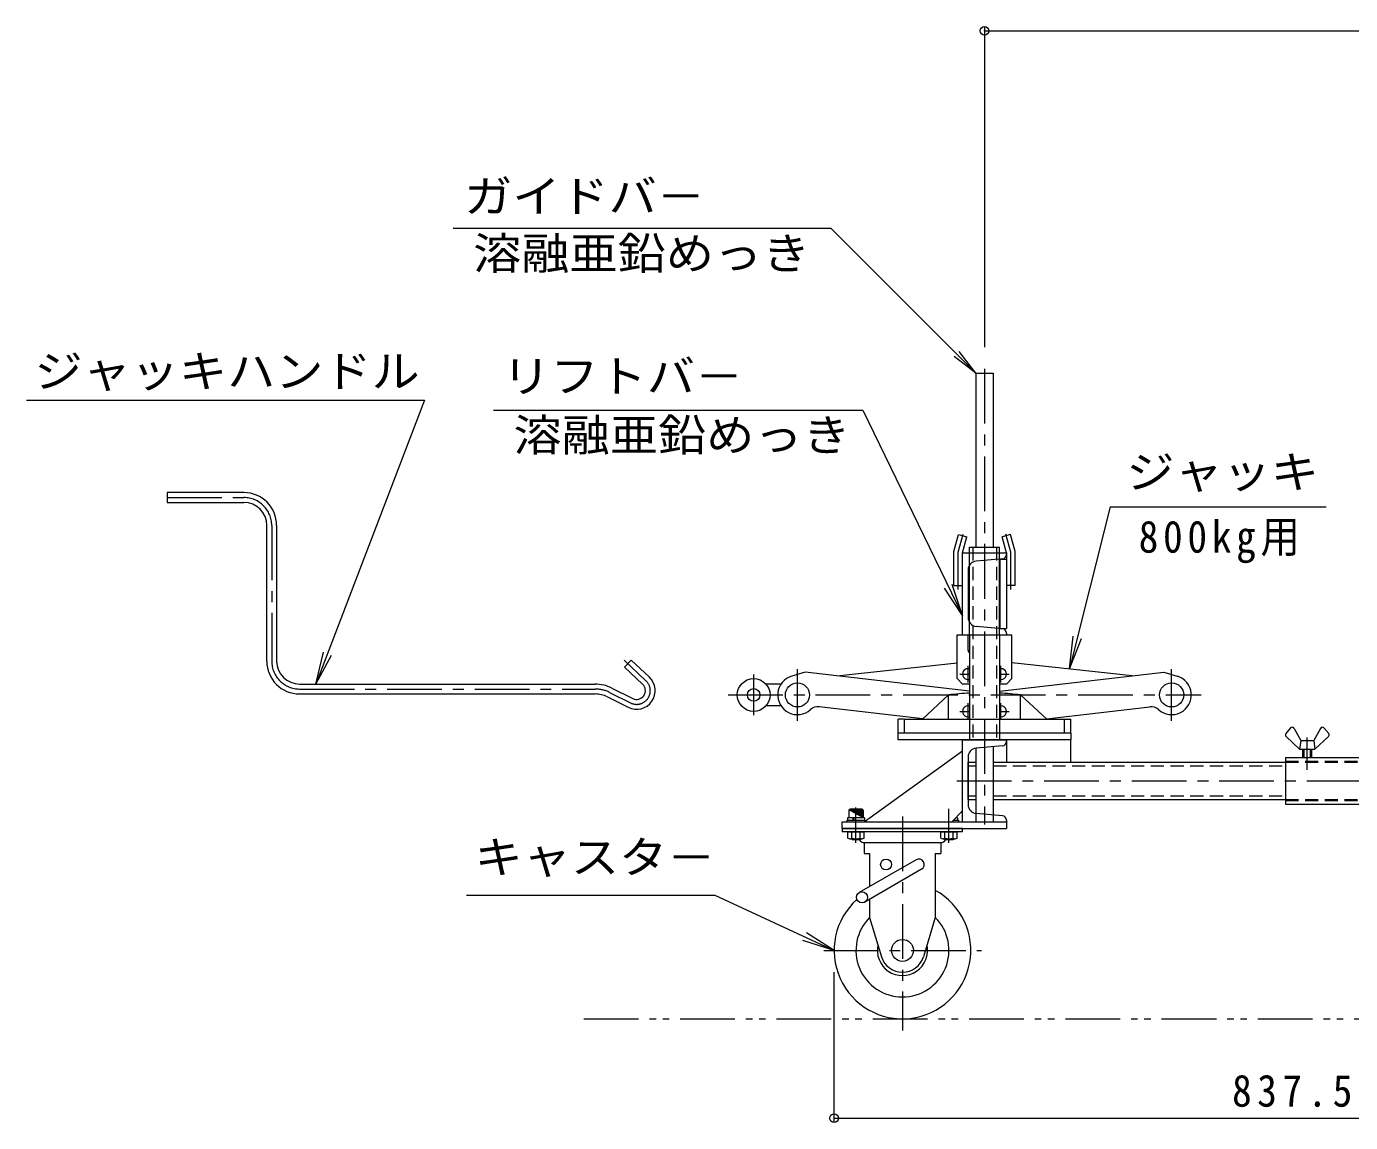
# Model space of a CAD drawing. Units: millimetres at full size, sheet at 1:10; details may follow other scales. Extents: x -1805 to 1696, y -1369 to 1367.
# Drawn here: x -1805 to -595, y -1135 to -133 of the extents above; entities that cross this region are included whole.
import ezdxf
from ezdxf.enums import TextEntityAlignment as Align

# ---------------------------------------------------------------- set-up
doc = ezdxf.new("R2010")
doc.units = ezdxf.units.MM
doc.header["$LTSCALE"] = 10
doc.header["$PDMODE"] = 32
doc.header["$PDSIZE"] = 8
for name, pattern in [('CHAIN1', [8, 5, -1, 1, -1]), ('DASHED1', [1.8, 1.2, -0.6]), ('DOUBLE_CHAIN1', [8.8, 5, -1, 0.6, -0.6, 0.6, -1])]:
    doc.linetypes.add(name, pattern=pattern)
for name, color, linetype, lineweight in [('C-1', 2, 'Continuous', 9), ('C-2', 3, 'Continuous', 9), ('C-3', 6, 'Continuous', 9), ('C-5', 7, 'Continuous', 9), ('C-6', 6, 'Continuous', 9), ('C-7', 5, 'Continuous', 5), ('C-8', 5, 'Continuous', 9), ('C-9', 134, 'Continuous', 5), ('C-A', 2, 'Continuous', 9), ('C-F', 7, 'Continuous', 9)]:
    doc.layers.add(name, color=color, linetype=linetype, lineweight=lineweight)
doc.styles.add('ＭＳ ゴシック', font='')
doc.styles.get('ＭＳ ゴシック').set_extended_font_data('MS Gothic')

msp = doc.modelspace()

# ---------------------------------------------------------------- linework, layer by layer
at = {"layer": 'C-1'}
for p, q in [((-954.4, -729.18), (-954.4, -689.18)), ((-954.4, -689.18), (-944.4, -689.18)), ((-944.4, -703.18), (-944.4, -689.18)), ((-934.4, -689.18), (-904.4, -689.18)), ((-1093.4, -723.36), (-1105.46, -726.9)), ((-943, -740.62), (-1093.4, -723.36)), ((-1064.47, -726.68), (-954.4, -714.69)), ((-915.8, -740.62), (-765.4, -723.36)), ((-794.32, -726.68), (-904.4, -714.69)), ((-765.4, -723.36), (-753.33, -726.9)), ((-1115.36, -734.18), (-1129.22, -734.18)), ((-954.4, -729.18), (-949.4, -734.18)), ((-943, -734.18), (-949.4, -734.18)), ((-909.4, -734.18), (-915.8, -734.18)), ((-986.23, -766.18), (-962.4, -744.18)), ((-962.4, -766.18), (-962.4, -744.18)), ((-896.4, -766.18), (-896.4, -744.18)), ((-872.56, -766.18), (-896.4, -744.18)), ((-1115.36, -754.18), (-1129.22, -754.18)), ((-985.92, -765.89), (-1080.51, -755.04)), ((-872.87, -765.89), (-778.28, -755.04)), ((-1059.4, -860.18), (-909.4, -860.18)), ((-1059.4, -866.18), (-1059.4, -860.18)), ((-1059.4, -866.18), (-909.4, -866.18)), ((-909.4, -860.18), (-909.4, -866.18))]:
    msp.add_line(p, q, dxfattribs=at)
at = {"layer": 'C-1', "linetype": 'CHAIN1'}
for p, q in [((-1140.4, -762.75), (-1140.4, -725.61)), ((-1100.4, -767.72), (-1100.4, -720.63)), ((-952.02, -725.18), (-943, -725.18)), ((-944.4, -732.8), (-944.4, -717.55)), ((-915.8, -725.18), (-906.77, -725.18)), ((-914.4, -732.8), (-914.4, -717.55)), ((-758.4, -767.72), (-758.4, -720.63)), ((-1163.79, -744.18), (-731.41, -744.18)), ((-952.02, -759.18), (-943, -759.18)), ((-944.4, -766.8), (-944.4, -751.55)), ((-915.8, -759.18), (-906.77, -759.18)), ((-914.4, -766.8), (-914.4, -751.55))]:
    msp.add_line(p, q, dxfattribs=at)
at = {"layer": 'C-1', "color": 3, "linetype": 'CHAIN1'}
msp.add_line((-954.85, -822.68), (-171.54, -822.68), dxfattribs=at)
at = {"layer": 'C-1'}
msp.add_lwpolyline([(-909.4, -734.18), (-904.4, -729.18), (-904.4, -689.18)], dxfattribs=at)
for centre, radius in [((-1140.4, -744.18), 15), ((-1100.4, -744.18), 11), ((-758.4, -744.18), 11), ((-1140.4, -744.18), 5.75)]:
    msp.add_circle(centre, radius, dxfattribs=at)
for centre, radius, start, end in [((-941.4, -703.18), 3, 180, 237.76907), ((-944.4, -725.18), 5, 73.73978, 286.26022), ((-914.4, -725.18), 5, 253.73978, 106.26022), ((-1100.4, -744.18), 18, 106.34821, 312.03087), ((-758.4, -744.18), 18, 227.96913, 73.65179), ((-929.4, -1015.43), 273.25, 92.85286, 96.93646), ((-929.4, -1015.43), 273.25, 83.06354, 87.14714), ((-1081.65, -764.97), 10, 83.45644, 132.03087), ((-944.4, -759.18), 5, 73.73978, 286.26022), ((-914.4, -759.18), 5, 253.73978, 106.26022), ((-777.14, -764.97), 10, 47.96913, 96.54356)]:
    msp.add_arc(centre, radius, start, end, dxfattribs=at)
at = {"layer": 'C-2'}
for p, q in [((-949.4, -689.18), (-949.4, -614.18)), ((-949.4, -614.18), (-909.4, -614.18)), ((-909.4, -614.18), (-909.4, -615.8)), ((-913.05, -619.75), (-937.09, -621.85)), ((-944.4, -629.82), (-944.4, -673.53)), ((-949.4, -689.18), (-909.4, -689.18)), ((-913.05, -683.61), (-937.09, -681.5)), ((-909.4, -687.59), (-909.4, -689.18)), ((-949.4, -785.18), (-909.4, -785.18)), ((-949.4, -860.18), (-949.4, -785.18)), ((-909.4, -786.76), (-909.4, -785.18)), ((-913.05, -790.75), (-937.09, -792.85)), ((-944.4, -800.82), (-944.4, -844.53)), ((-913.05, -854.61), (-937.09, -852.5)), ((-909.4, -858.59), (-909.4, -860.18)), ((-949.4, -860.18), (-909.4, -860.18))]:
    msp.add_line(p, q, dxfattribs=at)
for centre, radius, start, end in [((-913.4, -615.76), 4, 274.99994, 360), ((-936.4, -629.82), 8, 94.99994, 180), ((-936.4, -673.53), 8, 180, 265.00006), ((-913.4, -687.59), 4, 0, 85.00006), ((-936.4, -800.82), 8, 94.99994, 180), ((-913.4, -786.76), 4, 274.99994, 360), ((-936.4, -844.53), 8, 180, 265.00006), ((-913.4, -858.59), 4, 0, 85.00006)]:
    msp.add_arc(centre, radius, start, end, dxfattribs=at)
at = {"layer": 'C-3', "color": 4}
for p, q in [((-915.4, -619.95), (-915.4, -683.4)), ((-915.4, -683.4), (-909.4, -683.4)), ((-944.4, -839.68), (-944.4, -805.68)), ((-944.4, -805.68), (-937.4, -805.68)), ((-921.4, -805.68), (-654.4, -805.68)), ((-944.4, -839.68), (-937.4, -839.68)), ((-921.4, -839.68), (-654.4, -839.68))]:
    msp.add_line(p, q, dxfattribs=at)
at = {"layer": 'C-3', "color": 4, "linetype": 'DASHED1'}
for p, q in [((-944.4, -808.88), (-937.4, -808.88)), ((-921.4, -808.88), (-654.4, -808.88)), ((-654.4, -805.68), (-554.4, -805.68)), ((-944.4, -836.48), (-937.4, -836.48)), ((-921.4, -836.48), (-654.4, -836.48)), ((-654.4, -839.68), (-554.4, -839.68))]:
    msp.add_line(p, q, dxfattribs=at)
at = {"layer": 'C-3', "color": 4}
msp.add_lwpolyline([(-915.4, -619.95), (-909.4, -619.95), (-909.4, -683.4)], dxfattribs=at)
at = {"layer": 'C-5', "color": 6, "linetype": 'CHAIN1'}
for p, q in [((-1004.4, -855.37), (-1004.4, -1050.86)), ((-1076.38, -977.68), (-932.08, -977.68))]:
    msp.add_line(p, q, dxfattribs=at)
at = {"layer": 'C-5'}
for p, q in [((-1059.4, -866.18), (-1059.4, -869.18)), ((-949.4, -866.18), (-1059.4, -866.18)), ((-949.4, -869.18), (-1059.4, -869.18)), ((-949.4, -869.18), (-949.4, -866.18)), ((-1039.4, -879.18), (-1039.4, -889.18)), ((-1039.4, -879.18), (-969.4, -879.18)), ((-969.4, -879.18), (-969.4, -889.18)), ((-991.9, -894.85), (-1043.86, -924.85)), ((-1039.4, -889.18), (-1034.4, -889.18)), ((-1034.4, -889.18), (-1034.4, -919.38)), ((-974.4, -889.18), (-974.4, -947.68)), ((-974.4, -889.18), (-969.4, -889.18)), ((-986.9, -903.51), (-1038.86, -933.51)), ((-1034.4, -930.93), (-1034.4, -947.68)), ((-1034.4, -947.68), (-1023.53, -983.48)), ((-974.4, -947.68), (-985.26, -983.48))]:
    msp.add_line(p, q, dxfattribs=at)
for centre, radius in [((-1019.4, -899.18), 5), ((-1041.36, -929.18), 5), ((-1004.4, -977.68), 10)]:
    msp.add_circle(centre, radius, dxfattribs=at)
for centre, radius, start, end in [((-1039.4, -874.18), 5, 208.68387, 270), ((-969.4, -874.18), 5, 270, 331.31613), ((-989.4, -899.18), 5, 300, 120), ((-1004.4, -977.68), 20, 196.87449, 343.12551)]:
    msp.add_arc(centre, radius, start, end, dxfattribs=at)
at = {"layer": 'C-5', "color": 6}
for radius, start, end in [(62.5, 131.73236, 61.3146), (42.5, 134.90087, 45.09913), (23, 167.28265, 12.71735)]:
    msp.add_arc((-1004.4, -977.68), radius, start, end, dxfattribs=at)
at = {"layer": 'C-6', "linetype": 'CHAIN1'}
msp.add_line((-929.4, -446.21), (-929.4, -862.72), dxfattribs=at)
at = {"layer": 'C-6'}
for p, q in [((-937.4, -450.18), (-937.4, -609.18)), ((-937.4, -450.18), (-921.4, -450.18)), ((-921.4, -450.18), (-921.4, -609.18)), ((-937.4, -792.88), (-937.4, -852.47)), ((-921.4, -791.48), (-921.4, -853.88))]:
    msp.add_line(p, q, dxfattribs=at)
at = {"layer": 'C-6', "color": 134, "lineweight": 5}
for p, q in [((-943, -614.18), (-943, -609.18)), ((-943, -609.18), (-915.8, -609.18)), ((-915.8, -614.18), (-915.8, -609.18)), ((-943, -678.05), (-943, -625.3)), ((-915.8, -683.37), (-915.8, -619.99)), ((-943, -689.18), (-943, -785.18)), ((-915.8, -689.18), (-915.8, -785.18)), ((-943, -785.18), (-915.8, -785.18))]:
    msp.add_line(p, q, dxfattribs=at)
at = {"layer": 'C-6', "color": 134, "linetype": 'DASHED1', "lineweight": 5}
for p, q in [((-943, -625.3), (-943, -614.18)), ((-940.2, -609.18), (-940.2, -785.18)), ((-918.6, -609.18), (-918.6, -785.18)), ((-915.8, -619.99), (-915.8, -614.18)), ((-943, -689.18), (-943, -678.05)), ((-915.8, -689.18), (-915.8, -683.37))]:
    msp.add_line(p, q, dxfattribs=at)
at = {"layer": 'C-6', "linetype": 'DASHED1'}
for p, q in [((-937.4, -852.47), (-937.4, -860.15)), ((-921.4, -853.88), (-921.4, -860.18)), ((-937.09, -860.18), (-921.4, -860.18))]:
    msp.add_line(p, q, dxfattribs=at)
at = {"layer": 'C-7'}
for p, q in [((-953.24, -597.62), (-945.51, -599.69)), ((-949.4, -614.18), (-945.51, -599.69)), ((-905.55, -597.62), (-913.28, -599.69)), ((-909.4, -614.18), (-913.28, -599.69)), ((-949.4, -644.18), (-949.4, -614.18)), ((-909.4, -614.18), (-909.4, -644.18)), ((-957.4, -644.18), (-949.4, -644.18)), ((-901.4, -644.18), (-909.4, -644.18)), ((-654.4, -801.33), (-654.4, -844.03)), ((-654.4, -844.03), (-524.4, -844.03)), ((-1055.4, -858.58), (-1055.4, -860.18)), ((-1054.6, -856.58), (-1054.6, -858.58)), ((-1039.2, -856.58), (-1054.6, -856.58)), ((-1054.6, -858.58), (-1039.4, -858.58)), ((-1053.4, -849.38), (-1052.6, -848.58)), ((-1053.3, -849.38), (-1053.3, -849.43)), ((-1052.9, -849.38), (-1052.9, -849.65)), ((-1041.2, -848.58), (-1052.6, -848.58)), ((-1052.5, -849.38), (-1052.5, -849.87)), ((-1052.1, -849.38), (-1052.1, -850.1)), ((-1051.7, -849.38), (-1051.7, -850.32)), ((-1051.3, -849.38), (-1051.3, -850.54)), ((-1050.9, -849.38), (-1050.9, -850.76)), ((-1050.5, -849.38), (-1050.5, -850.98)), ((-1050.1, -849.38), (-1050.1, -851.2)), ((-1049.9, -856.58), (-1049.9, -858.58)), ((-1049.7, -849.38), (-1049.7, -851.43)), ((-1049.3, -849.38), (-1049.3, -851.65)), ((-1048.9, -849.38), (-1048.9, -851.87)), ((-1048.9, -856.58), (-1048.9, -858.58)), ((-1048.5, -849.38), (-1048.5, -852.09)), ((-1048.1, -849.38), (-1048.1, -852.31)), ((-1047.7, -849.38), (-1047.7, -852.53)), ((-1047.3, -849.38), (-1047.3, -852.75)), ((-1046.5, -849.38), (-1046.5, -853.2)), ((-1046.1, -849.38), (-1046.1, -853.42)), ((-1045.7, -849.38), (-1045.7, -853.64)), ((-1045.3, -849.38), (-1045.3, -853.86)), ((-1044.9, -849.38), (-1044.9, -854.08)), ((-1044.5, -849.38), (-1044.5, -854.31)), ((-1044.1, -849.38), (-1044.1, -854.53)), ((-1043.7, -849.38), (-1043.7, -854.75)), ((-1043.3, -849.38), (-1043.3, -854.97)), ((-1042.9, -849.38), (-1042.9, -855.19)), ((-1042.5, -849.38), (-1042.5, -855.41)), ((-1042.1, -849.38), (-1042.1, -855.63)), ((-1041.7, -849.38), (-1041.7, -855.86)), ((-1041.3, -849.38), (-1041.3, -856.08)), ((-1040.4, -849.38), (-1041.2, -848.58)), ((-1040.9, -849.38), (-1040.9, -856.3)), ((-1040.5, -849.38), (-1040.5, -856.52)), ((-1040.4, -849.38), (-1040.4, -856.58)), ((-1039.2, -856.58), (-1039.2, -858.58)), ((-957.8, -858.58), (-953.32, -858.58)), ((-957.8, -858.58), (-954.32, -858.58)), ((-954.12, -856.58), (-955.8, -856.58)), ((-955.32, -856.1), (-955.32, -856.58)), ((-954.12, -856.58), (-954.12, -858.58)), ((-953.32, -858.58), (-953.32, -860.18)), ((-1054.4, -869.18), (-1039.4, -869.18)), ((-1054.4, -874.95), (-1054.4, -869.18)), ((-1050.64, -874.95), (-1050.64, -869.18)), ((-1043.15, -874.95), (-1043.15, -869.18)), ((-1039.4, -874.95), (-1039.4, -869.18)), ((-969.32, -869.18), (-954.32, -869.18)), ((-969.32, -874.95), (-969.32, -869.18)), ((-965.56, -874.95), (-965.56, -869.18)), ((-958.07, -874.95), (-958.07, -869.18)), ((-954.32, -874.95), (-954.32, -869.18)), ((-1052.52, -875.68), (-1041.27, -875.68)), ((-1050.9, -875.68), (-1050.9, -875.9)), ((-1042.9, -875.9), (-1050.9, -875.9)), ((-1050.22, -876.58), (-1050.9, -875.9)), ((-1050.22, -875.68), (-1050.22, -876.58)), ((-1043.57, -876.58), (-1050.22, -876.58)), ((-1043.57, -875.68), (-1043.57, -876.58)), ((-1043.57, -876.58), (-1042.9, -875.9)), ((-1042.9, -875.68), (-1042.9, -875.9)), ((-967.44, -875.68), (-956.19, -875.68)), ((-965.82, -875.68), (-965.82, -875.9)), ((-957.82, -875.9), (-965.82, -875.9)), ((-965.14, -876.58), (-965.82, -875.9)), ((-965.14, -875.68), (-965.14, -876.58)), ((-958.49, -876.58), (-965.14, -876.58)), ((-958.49, -875.68), (-958.49, -876.58)), ((-958.49, -876.58), (-957.82, -875.9)), ((-957.82, -875.68), (-957.82, -875.9))]:
    msp.add_line(p, q, dxfattribs=at)
at = {"layer": 'C-7', "linetype": 'CHAIN1'}
for p, q in [((-905.4, -613.65), (-909.81, -597.16)), ((-905.4, -647.73), (-905.4, -613.65)), ((-1046.9, -879.46), (-1046.9, -847.21)), ((-961.9, -879.46), (-961.9, -848.15))]:
    msp.add_line(p, q, dxfattribs=at)
at = {"layer": 'C-7', "linetype": 'DASHED1'}
for p, q in [((-654.4, -804.68), (-524.4, -804.68)), ((-654.4, -840.68), (-524.4, -840.68))]:
    msp.add_line(p, q, dxfattribs=at)
at = {"layer": 'C-7'}
for points in [[(-957.4, -644.18), (-957.4, -613.12), (-953.24, -597.62)], [(-901.4, -644.18), (-901.4, -613.12), (-905.55, -597.62)], [(-654.4, -801.33), (-524.4, -801.33), (-524.4, -844.03)], [(-1055.4, -858.58), (-1038.4, -858.58), (-1038.4, -859.45)], [(-1040.4, -849.38), (-1053.4, -849.38), (-1053.4, -856.58)]]:
    msp.add_lwpolyline(points, dxfattribs=at)
at = {"layer": 'C-7', "linetype": 'CHAIN1'}
msp.add_lwpolyline([(-953.4, -647.73), (-953.4, -613.65), (-948.98, -597.16)], dxfattribs=at)
at = {"layer": 'C-7'}
for centre, radius, start, end in [((-1052.52, -872.88), 2.8, 227.92537, 312.07443), ((-1046.9, -865.59), 10.09, 248.19786, 291.80214), ((-1041.27, -872.88), 2.8, 227.92572, 312.07428), ((-967.44, -872.88), 2.8, 227.92537, 312.07443), ((-961.82, -865.59), 10.09, 248.19786, 291.80214), ((-956.19, -872.88), 2.8, 227.92572, 312.07428)]:
    msp.add_arc(centre, radius, start, end, dxfattribs=at)
at = {"layer": 'C-8', "lineweight": 5}
for p, q in [((-1002.4, -766.18), (-1008.4, -766.18)), ((-1002.4, -766.18), (-850.4, -766.18)), ((-850.4, -779.18), (-850.4, -766.18)), ((-850.4, -779.18), (-1008.4, -779.18)), ((-850.4, -785.18), (-1008.4, -785.18)), ((-850.4, -779.18), (-850.4, -785.18))]:
    msp.add_line(p, q, dxfattribs=at)
at = {"layer": 'C-8', "linetype": 'DASHED1', "lineweight": 5}
for p, q in [((-1002.4, -779.18), (-1002.4, -766.18)), ((-856.4, -779.18), (-856.4, -766.18))]:
    msp.add_line(p, q, dxfattribs=at)
at = {"layer": 'C-8', "lineweight": 5}
msp.add_lwpolyline([(-1008.4, -785.18), (-1008.4, -779.18), (-1008.4, -766.18)], dxfattribs=at)
at = {"layer": 'C-9'}
for p, q in [((-1676.38, -559.28), (-1676.38, -568.28)), ((-1606.38, -559.28), (-1676.38, -559.28)), ((-1676.38, -568.28), (-1606.38, -568.28)), ((-1585.38, -713.28), (-1585.38, -589.28)), ((-1576.38, -589.28), (-1576.38, -713.28)), ((-1258.53, -718.84), (-1241.9, -734.44)), ((-1555.38, -734.28), (-1285.28, -734.28)), ((-1270.07, -737.87), (-1250.96, -747.43)), ((-1555.38, -743.28), (-1285.28, -743.28)), ((-1274.1, -745.92), (-1254.98, -755.48)), ((-909.4, -785.18), (-909.4, -805.68)), ((-850.4, -785.18), (-909.4, -785.18)), ((-850.4, -805.68), (-850.4, -785.18)), ((-1039.4, -860.18), (-949.4, -795.18)), ((-949.4, -850.18), (-949.4, -795.18)), ((-909.4, -805.68), (-850.4, -805.68)), ((-949.4, -850.18), (-959.4, -860.18)), ((-1039.4, -860.18), (-959.4, -860.18))]:
    msp.add_line(p, q, dxfattribs=at)
at = {"layer": 'C-9', "linetype": 'CHAIN1'}
for p, q in [((-1676.38, -563.78), (-1606.38, -563.78)), ((-1580.88, -589.28), (-1580.88, -713.28)), ((-1258.81, -712.41), (-1238.82, -731.16)), ((-1555.38, -738.78), (-1285.28, -738.78)), ((-1272.08, -741.9), (-1252.97, -751.46))]:
    msp.add_line(p, q, dxfattribs=at)
at = {"layer": 'C-9'}
msp.add_lwpolyline([(-1258.53, -718.84), (-1252.38, -712.28), (-1235.74, -727.88)], dxfattribs=at)
for centre, radius, start, end in [((-1606.38, -589.28), 30, 0, 90), ((-1606.38, -589.28), 21, 0, 90), ((-1555.38, -713.28), 30, 180, 270), ((-1555.38, -713.28), 21, 180, 270), ((-1285.28, -768.28), 34, 63.42259, 90), ((-1247.38, -740.28), 17, 243.42259, 46.82918), ((-1247.38, -740.28), 8, 243.42259, 46.82918), ((-1285.28, -768.28), 25, 63.42259, 90)]:
    msp.add_arc(centre, radius, start, end, dxfattribs=at)
at = {"layer": 'C-9', "linetype": 'CHAIN1'}
for centre, radius, start, end in [((-1606.38, -589.28), 25.5, 0, 90), ((-1555.38, -713.28), 25.5, 180, 270), ((-1247.38, -740.28), 12.5, 243.42259, 46.82918), ((-1285.28, -768.28), 29.5, 63.42259, 90)]:
    msp.add_arc(centre, radius, start, end, dxfattribs=at)
at = {"layer": 'C-A'}
for p, q in [((-649.62, -774.39), (-653.93, -779.51)), ((-619.17, -774.39), (-614.86, -779.51)), ((-653.75, -782.27), (-641.4, -793.68)), ((-646.33, -774.72), (-640.4, -785.68)), ((-640.4, -785.68), (-641.4, -793.68)), ((-640.4, -785.68), (-628.4, -785.68)), ((-622.46, -774.72), (-628.4, -785.68)), ((-628.4, -785.68), (-627.4, -793.68)), ((-615.04, -782.27), (-627.4, -793.68)), ((-641.4, -793.68), (-627.4, -793.68)), ((-638.4, -801.33), (-638.4, -793.68)), ((-637.4, -801.33), (-637.4, -793.68)), ((-631.4, -801.33), (-631.4, -793.68)), ((-630.4, -801.33), (-630.4, -793.68))]:
    msp.add_line(p, q, dxfattribs=at)
at = {"layer": 'C-A', "linetype": 'CHAIN1'}
msp.add_line((-634.4, -812.5), (-634.4, -783.11), dxfattribs=at)
at = {"layer": 'C-A'}
for centre, start, end in [((-648.09, -775.68), 28.44215, 139.94211), ((-620.7, -775.68), 40.05789, 151.55785), ((-652.4, -780.8), 139.94211, 227.29121), ((-616.4, -780.8), 312.70879, 40.05789)]:
    msp.add_arc(centre, 2, start, end, dxfattribs=at)
at = {"layer": 'C-F'}
for p, q in [((-929.4, -134.18), (-929.4, -426.21)), ((-929.4, -137.18), (-179.46, -137.18)), ((-1415.07, -317.66), (-1069.91, -317.66)), ((-937.4, -450.18), (-952.61, -430.34)), ((-1805.03, -474.86), (-1441.15, -474.86)), ((-1378.17, -483.74), (-1040.52, -483.74)), ((-814.64, -572.27), (-617.27, -572.27)), ((-949.4, -671.61), (-958.85, -643.14)), ((-851.83, -720.35), (-840.79, -692.45)), ((-1540.47, -734.28), (-1526.18, -707.9)), ((-1066.9, -977.68), (-1092.24, -961.62)), ((-1066.9, -1134), (-1066.9, -997.68)), ((-1066.9, -1131), (-229.4, -1131))]:
    msp.add_line(p, q, dxfattribs=at)
at = {"layer": 'C-F', "linetype": 'DOUBLE_CHAIN1'}
msp.add_line((-1295.52, -1040.18), (483.09, -1040.18), dxfattribs=at)
at = {"layer": 'C-F'}
for points in [[(-1069.91, -317.66), (-937.4, -450.18), (-957.23, -434.96)], [(-1441.15, -474.86), (-1540.47, -734.28), (-1533.49, -705.1)], [(-1040.52, -483.74), (-949.4, -671.61), (-965.9, -646.55)], [(-814.64, -572.27), (-851.83, -720.35), (-848.38, -690.55)], [(-1402.85, -927.19), (-1175.88, -927.19), (-1066.9, -977.68), (-1095.53, -968.73)]]:
    msp.add_lwpolyline(points, dxfattribs=at)
for p in [(-929.4, -137.18), (-1066.9, -1131)]:
    msp.add_point(p, dxfattribs=at)

# ---------------------------------------------------------------- texts
at = {"layer": 'C-F', "color": 2, "style": 'ＭＳ ゴシック', "width": 1.1}
for s, p in [('ガイドバ－', (-1405.01, -311.8)), ('溶融亜鉛めっき', (-1396.74, -364.01)), ('ジャッキハンドル', (-1797.7, -471.75)), ('リフトバ－', (-1370.13, -476.29)), ('溶融亜鉛めっき', (-1359.85, -530.09)), ('ジャッキ', (-799.76, -563.89)), ('キャスタ－', (-1395.45, -915.88))]:
    msp.add_text(s, height=29.33, dxfattribs=at).set_placement(p, align=Align.BOTTOM_LEFT)
at = {"layer": 'C-F', "color": 2, "char_height": 29.33, "attachment_point": 7, "style": 'ＭＳ ゴシック'}
for s, insert in [('\\T1.24;\\W0.9;800kg用', (-788.51, -623.78)), ('\\T1.28;\\W0.9;837.5', (-703.15, -1121))]:
    msp.add_mtext(s, dxfattribs=dict(at, insert=insert))

doc.saveas('drawing.dxf')
